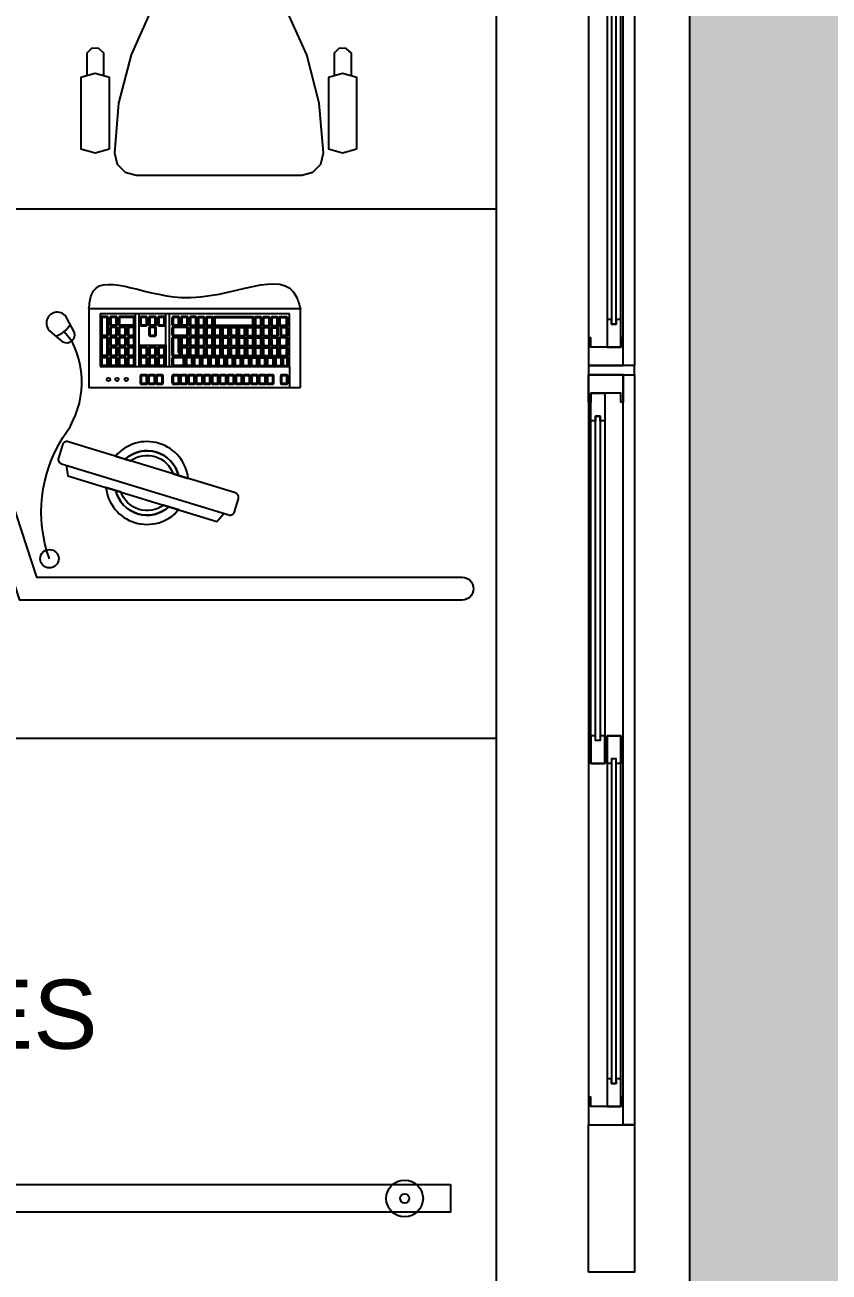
# Model space of a CAD drawing. Header units: metres. Extents: x -8 to 211, y -5 to 120.
# Drawn here: x 173.066 to 174.814, y 103.39 to 106.099 of the extents above; entities that cross this region are included whole.
import ezdxf

# ---------------------------------------------------------------- set-up
doc = ezdxf.new("R2010")
doc.units = ezdxf.units.M
doc.header["$LTSCALE"] = 0.8
doc.header["$MEASUREMENT"] = 0
doc.layers.get('0').update_dxf_attribs({"linetype": 'CONTINUOUS'})
for name, color, linetype in [('A_CHASS', 4, 'CONTINUOUS'), ('A_EQMP', 142, 'CONTINUOUS'), ('A_Etiqu_Local', 7, 'CONTINUOUS'), ('ARchi-Murs porteurs', 7, 'CONTINUOUS'), ('P-FENETRE', 5, 'CONTINUOUS'), ('Terrasse', 7, 'CONTINUOUS')]:
    doc.layers.add(name, color=color, linetype=linetype)
doc.styles.add('Attribut', font='arial.ttf')

# ---------------------------------------------------------------- blocks, each defined once
blk = doc.blocks.new('1310-fencoul')
at = {"color": 0}
for points in [[(0, 0.1), (1.63, 0.1), (1.63, 0.075), (0, 0.075)], [(0, 0), (1.63, 0), (1.63, 0.075), (0, 0.075)], [(1.59, 0.07), (0.785, 0.07), (0.785, 0.04), (1.59, 0.04)], [(0.04, 0.035), (0.845, 0.035), (0.845, 0.005), (0.04, 0.005)]]:
    blk.add_lwpolyline(points, close=True, dxfattribs=at)
for points in [[(0.06, 0.075), (0.06, 0.07), (0.04, 0.07), (0.04, 0.005), (0.06, 0.005), (0.06, 0), (0, 0), (0, 0.075)], [(0.845, 0.04), (0.785, 0.04), (0.785, 0.07), (0.845, 0.07), (0.845, 0.06), (0.835, 0.06), (0.835, 0.05), (0.845, 0.05)], [(1.54, 0.06), (0.835, 0.06), (0.835, 0.05), (1.54, 0.05)], [(1.53, 0.04), (1.59, 0.04), (1.59, 0.07), (1.53, 0.07), (1.53, 0.06), (1.54, 0.06), (1.54, 0.05), (1.53, 0.05)], [(1.57, 0.075), (1.57, 0.07), (1.59, 0.07), (1.59, 0.005), (1.57, 0.005), (1.57, 0), (1.63, 0), (1.63, 0.075)], [(0.1, 0.005), (0.04, 0.005), (0.04, 0.035), (0.1, 0.035), (0.1, 0.025), (0.09, 0.025), (0.09, 0.015), (0.1, 0.015)], [(0.785, 0.005), (0.845, 0.005), (0.845, 0.035), (0.785, 0.035), (0.785, 0.025), (0.795, 0.025), (0.795, 0.015), (0.785, 0.015)], [(0.09, 0.025), (0.795, 0.025), (0.795, 0.015), (0.09, 0.015)]]:
    blk.add_lwpolyline(points, close=True)
blk = doc.blocks.new('A$C35AF5110')
at = {"layer": 'P-FENETRE'}
for points in [[(0, 0.16), (0, -0.16), (-0.1, -0.16), (-0.1, 0.16)], [(0, -1.81), (0, -1.79), (-0.1, -1.79), (-0.1, -1.81)]]:
    blk.add_lwpolyline(points, close=True, dxfattribs=at)
at = {"layer": 'P-FENETRE', "color": 7, "rotation": 90}
for p in [(0, -1.79), (0, -3.44)]:
    blk.add_blockref('1310-fencoul', p, dxfattribs=at)
blk = doc.blocks.new('FAU-60')
for points in [[(-16.53, -6.34), (-5.55, -4.76), (5.55, -4.76), (16.5, -6.34), (17.76, -3.96), (16.5, -1.58), (5.55, 0), (-5.55, 0), (-16.53, -1.58), (-17.79, -3.96)], [(20.34, -42.37), (22.09, -40.59), (22.66, -38.16), (21.74, -27.35), (19.02, -16.83), (14.55, -6.94), (-0.07, -6.34), (-14.72, -6.94), (-19.19, -16.83), (-21.92, -27.35), (-22.8, -38.16), (-22.23, -40.59), (-20.48, -42.37), (-18.07, -43), (17.93, -43)], [(-23.87, -37.24), (-23.87, -21.76), (-26.99, -20.9), (-30.09, -21.76), (-30.09, -37.24), (-26.99, -38.1)], [(29.94, -37.24), (29.94, -21.76), (26.82, -20.9), (23.72, -21.76), (23.72, -37.24), (26.82, -38.1)]]:
    blk.add_lwpolyline(points, close=True)
for points in [[(-25.07, -21.18), (-25.07, -16.51), (-26.19, -15.45), (-27.71, -15.42), (-28.82, -16.48), (-28.82, -21.16)], [(28.74, -21.18), (28.74, -16.51), (27.62, -15.45), (26.1, -15.42), (24.98, -16.48), (24.98, -21.16)], [(29.91, -21.76), (26.82, -20.9)]]:
    blk.add_lwpolyline(points)
blk = doc.blocks.new('Bur-double')
at = {"linetype": 'Continuous'}
for p, q in [((22.77, -45.04), (22.77, -86.21)), ((34.25, -45.04), (22.77, -45.04)), ((34.25, -86.21), (34.25, -45.04)), ((34.25, -45.04), (38.82, -45.04)), ((37.03, -48.38), (37.03, -48.39)), ((34.25, -71.08), (22.77, -71.08)), ((34.25, -71.93), (22.77, -71.93)), ((34.25, -77.68), (22.77, -77.68)), ((34.25, -78.53), (22.77, -78.53)), ((22.77, -86.21), (34.25, -86.21))]:
    blk.add_line(p, q, dxfattribs=at)
for points in [[(115, -192.5), (115, 0), (0, 0), (0, -192.5, 1)], [(30, -212.5), (30, -116.38), (80, -100), (80, -7.5, -1), (85, -7.5), (85, -103.62), (35, -120), (35, -212.5, -1)], [(51.25, -94.36), (54.12, -95.24, 0.414214), (55.37, -94.57), (66.48, -58.23, 0.414214), (65.82, -56.99), (62.95, -56.11, 0.414214), (61.7, -56.77), (50.59, -93.11, 0.414214)], [(57.91, -69.17), (58.57, -67.03, 0.659768), (53.73, -82.85), (54.38, -80.72, -0.572843)], [(57.56, -70.31), (57.91, -69.17, 0.572843), (54.38, -80.72), (54.73, -79.57, -0.507673)], [(61.15, -82.79), (60.5, -84.93, 0.659768), (65.34, -69.1), (64.69, -71.24, -0.572843)], [(61.5, -81.64), (61.15, -82.79, 0.572843), (64.69, -71.24), (64.34, -72.38, -0.507673)]]:
    blk.add_lwpolyline(points, format="xyb", close=True)
for points in [[(38.82, -42.63), (21.72, -42.63), (21.72, -88.63), (38.82, -88.63)], [(34.25, -77.68), (29.62, -77.68), (29.62, -71.93), (34.25, -71.93)]]:
    blk.add_lwpolyline(points, close=True, dxfattribs=at)
for points in [[(25.18, -45.43), (23.72, -45.43, 0.414214), (23.42, -45.73), (23.42, -47.03, 0.414214), (23.72, -47.32), (25.18, -47.32, 0.414214), (25.47, -47.03), (25.47, -45.73, 0.414214)], [(25.18, -45.65), (23.72, -45.65, 0.414214), (23.64, -45.73), (23.64, -47.03, 0.414214), (23.72, -47.11), (25.18, -47.11, 0.414214), (25.26, -47.03), (25.26, -45.73, 0.414214)], [(27.37, -45.43), (25.91, -45.43, 0.414214), (25.61, -45.73), (25.61, -46.75, 0.414214), (25.91, -47.04), (27.37, -47.04, 0.414214), (27.66, -46.75), (27.66, -45.73, 0.414214)], [(27.37, -45.65), (25.91, -45.65, 0.414214), (25.83, -45.73), (25.83, -46.75, 0.414214), (25.91, -46.83), (27.37, -46.83, 0.414214), (27.45, -46.75), (27.45, -45.73, 0.414214)], [(29.56, -45.43), (28.1, -45.43, 0.414214), (27.8, -45.73), (27.8, -47.01, 0.414214), (28.1, -47.3), (29.56, -47.3, 0.414214), (29.85, -47.01), (29.85, -45.73, 0.414214)], [(29.56, -45.65), (28.1, -45.65, 0.414214), (28.02, -45.73), (28.02, -47.01, 0.414214), (28.1, -47.09), (29.56, -47.09, 0.414214), (29.64, -47.01), (29.64, -45.73, 0.414214)], [(31.75, -45.43), (30.29, -45.43, 0.414214), (29.99, -45.73), (29.99, -46.99, 0.414214), (30.29, -47.28), (31.75, -47.28, 0.414214), (32.04, -46.99), (32.04, -45.73, 0.414214)], [(31.75, -45.65), (30.29, -45.65, 0.414214), (30.21, -45.73), (30.21, -46.99, 0.414214), (30.29, -47.07), (31.75, -47.07, 0.414214), (31.83, -46.99), (31.83, -45.73, 0.414214)], [(33.96, -45.35), (32.43, -45.35, 0.414214), (32.2, -45.57), (32.2, -46.34, 0.414214), (32.43, -46.56), (33.96, -46.56, 0.414214), (34.18, -46.34), (34.18, -45.57, 0.414214)], [(33.96, -45.51), (32.43, -45.51, 0.414214), (32.36, -45.57), (32.36, -46.34, 0.414214), (32.43, -46.4), (33.96, -46.4, 0.414214), (34.02, -46.34), (34.02, -45.57, 0.414214)], [(37.77, -45.34), (36.32, -45.34, 0.414214), (36.02, -45.64), (36.02, -46.66, 0.414214), (36.32, -46.95), (37.77, -46.95, 0.414214), (38.07, -46.66), (38.07, -45.64, 0.414214)], [(37.77, -45.56), (36.32, -45.56, 0.414214), (36.23, -45.64), (36.23, -46.66, 0.414214), (36.32, -46.74), (37.77, -46.74, 0.414214), (37.85, -46.66), (37.85, -45.64, 0.414214)], [(25.21, -47.48), (23.75, -47.48, 0.414214), (23.45, -47.78), (23.45, -48.8, 0.414214), (23.75, -49.09), (25.21, -49.09, 0.414214), (25.51, -48.8), (25.51, -47.78, 0.414214)], [(25.21, -47.7), (23.75, -47.7, 0.414214), (23.67, -47.78), (23.67, -48.8, 0.414214), (23.75, -48.88), (25.21, -48.88, 0.414214), (25.29, -48.8), (25.29, -47.78, 0.414214)], [(27.4, -47.48), (25.94, -47.48, 0.414214), (25.64, -47.78), (25.64, -48.8, 0.414214), (25.94, -49.09), (27.4, -49.09, 0.414214), (27.7, -48.8), (27.7, -47.78, 0.414214)], [(27.4, -47.7), (25.94, -47.7, 0.414214), (25.86, -47.78), (25.86, -48.8, 0.414214), (25.94, -48.88), (27.4, -48.88, 0.414214), (27.48, -48.8), (27.48, -47.78, 0.414214)], [(29.59, -47.48), (28.13, -47.48, 0.414214), (27.83, -47.78), (27.83, -48.8, 0.414214), (28.13, -49.09), (29.59, -49.09, 0.414214), (29.89, -48.8), (29.89, -47.78, 0.414214)], [(29.59, -47.7), (28.13, -47.7, 0.414214), (28.05, -47.78), (28.05, -48.8, 0.414214), (28.13, -48.88), (29.59, -48.88, 0.414214), (29.67, -48.8), (29.67, -47.78, 0.414214)], [(31.78, -47.48), (30.32, -47.48, 0.414214), (30.02, -47.78), (30.02, -48.8, 0.414214), (30.32, -49.09), (31.78, -49.09, 0.414214), (32.08, -48.8), (32.08, -47.78, 0.414214)], [(31.78, -47.7), (30.32, -47.7, 0.414214), (30.24, -47.78), (30.24, -48.8, 0.414214), (30.32, -48.88), (31.78, -48.88, 0.414214), (31.86, -48.8), (31.86, -47.78, 0.414214)], [(33.91, -46.6), (32.45, -46.6, 0.414214), (32.16, -46.89), (32.16, -47.91, 0.414214), (32.45, -48.21), (33.91, -48.21, 0.414214), (34.21, -47.91), (34.21, -46.89, 0.414214)], [(33.95, -48.38), (32.49, -48.38, 0.414214), (32.19, -48.68), (32.19, -49.69, 0.414214), (32.49, -49.99), (33.95, -49.99, 0.414214), (34.24, -49.69), (34.24, -48.68, 0.414214)], [(33.91, -46.81), (32.45, -46.81, 0.414214), (32.37, -46.89), (32.37, -47.91, 0.414214), (32.45, -47.99), (33.91, -47.99, 0.414214), (33.99, -47.91), (33.99, -46.89, 0.414214)], [(33.95, -48.6), (32.49, -48.6, 0.414214), (32.41, -48.68), (32.41, -49.69, 0.414214), (32.49, -49.78), (33.95, -49.78, 0.414214), (34.03, -49.69), (34.03, -48.68, 0.414214)], [(37.76, -48.39), (36.3, -48.39, 0.414214), (36.01, -48.69), (36.01, -49.7, 0.414214), (36.3, -50), (37.76, -50, 0.414214), (38.06, -49.7), (38.06, -48.69, 0.414214)], [(37.76, -48.61), (36.3, -48.61, 0.414214), (36.22, -48.69), (36.22, -49.7, 0.414214), (36.3, -49.78), (37.76, -49.78, 0.414214), (37.84, -49.7), (37.84, -48.69, 0.414214)], [(25.2, -49.24), (23.74, -49.24, 0.414214), (23.44, -49.54), (23.44, -50.56, 0.414214), (23.74, -50.85), (25.2, -50.85, 0.414214), (25.5, -50.56), (25.5, -49.54, 0.414214)], [(25.2, -51.02), (23.74, -51.02, 0.414214), (23.44, -51.32), (23.44, -52.33, 0.414214), (23.74, -52.63), (25.2, -52.63, 0.414214), (25.5, -52.33), (25.5, -51.32, 0.414214)], [(25.2, -49.46), (23.74, -49.46, 0.414214), (23.66, -49.54), (23.66, -50.56, 0.414214), (23.74, -50.64), (25.2, -50.64, 0.414214), (25.28, -50.56), (25.28, -49.54, 0.414214)], [(25.2, -51.24), (23.74, -51.24, 0.414214), (23.66, -51.32), (23.66, -52.33, 0.414214), (23.74, -52.41), (25.2, -52.41, 0.414214), (25.28, -52.33), (25.28, -51.32, 0.414214)], [(27.39, -49.24), (25.93, -49.24, 0.414214), (25.63, -49.54), (25.63, -50.56, 0.414214), (25.93, -50.85), (27.39, -50.85, 0.414214), (27.68, -50.56), (27.68, -49.54, 0.414214)], [(27.39, -51.02), (25.93, -51.02, 0.414214), (25.63, -51.32), (25.63, -52.33, 0.414214), (25.93, -52.63), (27.39, -52.63, 0.414214), (27.69, -52.33), (27.69, -51.32, 0.414214)], [(27.39, -49.46), (25.93, -49.46, 0.414214), (25.85, -49.54), (25.85, -50.56, 0.414214), (25.93, -50.64), (27.39, -50.64, 0.414214), (27.47, -50.56), (27.47, -49.54, 0.414214)], [(27.39, -51.24), (25.93, -51.24, 0.414214), (25.85, -51.32), (25.85, -52.33, 0.414214), (25.93, -52.41), (27.39, -52.41, 0.414214), (27.47, -52.33), (27.47, -51.32, 0.414214)], [(29.58, -49.24), (28.12, -49.24, 0.414214), (27.82, -49.54), (27.82, -50.56, 0.414214), (28.12, -50.85), (29.58, -50.85, 0.414214), (29.87, -50.56), (29.87, -49.54, 0.414214)], [(29.58, -51.02), (28.12, -51.02, 0.414214), (27.82, -51.32), (27.82, -52.33, 0.414214), (28.12, -52.63), (29.58, -52.63, 0.414214), (29.88, -52.33), (29.88, -51.32, 0.414214)], [(29.58, -49.46), (28.12, -49.46, 0.414214), (28.04, -49.54), (28.04, -50.56, 0.414214), (28.12, -50.64), (29.58, -50.64, 0.414214), (29.66, -50.56), (29.66, -49.54, 0.414214)], [(29.58, -51.24), (28.12, -51.24, 0.414214), (28.04, -51.32), (28.04, -52.33, 0.414214), (28.12, -52.41), (29.58, -52.41, 0.414214), (29.66, -52.33), (29.66, -51.32, 0.414214)], [(31.77, -49.24), (30.31, -49.24, 0.414214), (30.01, -49.54), (30.01, -50.56, 0.414214), (30.31, -50.85), (31.77, -50.85, 0.414214), (32.06, -50.56), (32.06, -49.54, 0.414214)], [(31.77, -51.02), (30.31, -51.02, 0.414214), (30.01, -51.32), (30.01, -52.33, 0.414214), (30.31, -52.63), (31.77, -52.63, 0.414214), (32.06, -52.33), (32.06, -51.32, 0.414214)], [(31.77, -49.46), (30.31, -49.46, 0.414214), (30.23, -49.54), (30.23, -50.56, 0.414214), (30.31, -50.64), (31.77, -50.64, 0.414214), (31.85, -50.56), (31.85, -49.54, 0.414214)], [(31.77, -51.24), (30.31, -51.24, 0.414214), (30.23, -51.32), (30.23, -52.33, 0.414214), (30.31, -52.41), (31.77, -52.41, 0.414214), (31.85, -52.33), (31.85, -51.32, 0.414214)], [(33.93, -50.13), (32.48, -50.13, 0.414214), (32.18, -50.43), (32.18, -51.45, 0.414214), (32.48, -51.75), (33.93, -51.75, 0.414214), (34.23, -51.45), (34.23, -50.43, 0.414214)], [(33.93, -50.35), (32.48, -50.35, 0.414214), (32.4, -50.43), (32.4, -51.45, 0.414214), (32.48, -51.53), (33.93, -51.53, 0.414214), (34.02, -51.45), (34.02, -50.43, 0.414214)], [(37.76, -50.1), (36.3, -50.1, 0.414214), (36.01, -50.4), (36.01, -51.42, 0.414214), (36.3, -51.71), (37.76, -51.71, 0.414214), (38.06, -51.42), (38.06, -50.4, 0.414214)], [(37.76, -50.32), (36.3, -50.32, 0.414214), (36.22, -50.4), (36.22, -51.42, 0.414214), (36.3, -51.5), (37.76, -51.5, 0.414214), (37.84, -51.42), (37.84, -50.4, 0.414214)], [(25.19, -52.78), (23.73, -52.78, 0.414214), (23.43, -53.08), (23.43, -61.16, 0.414214), (23.73, -61.46), (25.19, -61.46, 0.414214), (25.48, -61.16), (25.48, -53.08, 0.414214)], [(25.19, -53), (23.73, -53, 0.414214), (23.65, -53.08), (23.65, -61.16, 0.414214), (23.73, -61.24), (25.19, -61.24, 0.414214), (25.27, -61.16), (25.27, -53.08, 0.414214)], [(27.38, -52.78), (25.92, -52.78, 0.414214), (25.62, -53.08), (25.62, -54.09, 0.414214), (25.92, -54.39), (27.38, -54.39, 0.414214), (27.67, -54.09), (27.67, -53.08, 0.414214)], [(27.38, -53), (25.92, -53, 0.414214), (25.84, -53.08), (25.84, -54.09, 0.414214), (25.92, -54.18), (27.38, -54.18, 0.414214), (27.46, -54.09), (27.46, -53.08, 0.414214)], [(29.57, -52.78), (28.11, -52.78, 0.414214), (27.81, -53.08), (27.81, -54.09, 0.414214), (28.11, -54.39), (29.57, -54.39, 0.414214), (29.86, -54.09), (29.86, -53.08, 0.414214)], [(29.57, -53), (28.11, -53, 0.414214), (28.03, -53.08), (28.03, -54.09, 0.414214), (28.11, -54.18), (29.57, -54.18, 0.414214), (29.65, -54.09), (29.65, -53.08, 0.414214)], [(31.76, -52.78), (30.3, -52.78, 0.414214), (30, -53.08), (30, -54.09, 0.414214), (30.3, -54.39), (31.76, -54.39, 0.414214), (32.05, -54.09), (32.05, -53.08, 0.414214)], [(31.76, -53), (30.3, -53, 0.414214), (30.22, -53.08), (30.22, -54.09, 0.414214), (30.3, -54.18), (31.76, -54.18, 0.414214), (31.84, -54.09), (31.84, -53.08, 0.414214)], [(33.92, -53.67), (32.47, -53.67, 0.414214), (32.17, -53.97), (32.17, -54.99, 0.414214), (32.47, -55.28), (33.92, -55.28, 0.414214), (34.22, -54.99), (34.22, -53.97, 0.414214)], [(33.93, -51.92), (32.48, -51.92, 0.414214), (32.18, -52.21), (32.18, -53.23, 0.414214), (32.48, -53.53), (33.93, -53.53, 0.414214), (34.23, -53.23), (34.23, -52.21, 0.414214)], [(33.92, -53.89), (32.47, -53.89, 0.414214), (32.38, -53.97), (32.38, -54.99, 0.414214), (32.47, -55.07), (33.92, -55.07, 0.414214), (34, -54.99), (34, -53.97, 0.414214)], [(33.93, -52.13), (32.48, -52.13, 0.414214), (32.4, -52.21), (32.4, -53.23, 0.414214), (32.48, -53.31), (33.93, -53.31, 0.414214), (34.02, -53.23), (34.02, -52.21, 0.414214)], [(37.76, -51.82), (36.3, -51.82, 0.414214), (36.01, -52.11), (36.01, -53.13, 0.414214), (36.3, -53.43), (37.76, -53.43, 0.414214), (38.06, -53.13), (38.06, -52.11, 0.414214)], [(37.76, -53.53), (36.3, -53.53, 0.414214), (36.01, -53.83), (36.01, -54.84, 0.414214), (36.3, -55.14), (37.76, -55.14, 0.414214), (38.06, -54.84), (38.06, -53.83, 0.414214)], [(37.76, -52.03), (36.3, -52.03, 0.414214), (36.22, -52.11), (36.22, -53.13, 0.414214), (36.3, -53.21), (37.76, -53.21, 0.414214), (37.84, -53.13), (37.84, -52.11, 0.414214)], [(37.76, -53.74), (36.3, -53.74, 0.414214), (36.22, -53.83), (36.22, -54.84, 0.414214), (36.3, -54.92), (37.76, -54.92, 0.414214), (37.84, -54.84), (37.84, -53.83, 0.414214)], [(27.37, -56.32), (25.91, -56.32, 0.414214), (25.61, -56.61), (25.61, -57.63, 0.414214), (25.91, -57.93), (27.37, -57.93, 0.414214), (27.66, -57.63), (27.66, -56.61, 0.414214)], [(27.38, -54.56), (25.92, -54.56, 0.414214), (25.62, -54.85), (25.62, -55.87, 0.414214), (25.92, -56.17), (27.38, -56.17, 0.414214), (27.67, -55.87), (27.67, -54.85, 0.414214)], [(27.37, -56.53), (25.91, -56.53, 0.414214), (25.83, -56.61), (25.83, -57.63, 0.414214), (25.91, -57.71), (27.37, -57.71, 0.414214), (27.45, -57.63), (27.45, -56.61, 0.414214)], [(27.38, -54.77), (25.92, -54.77, 0.414214), (25.84, -54.85), (25.84, -55.87, 0.414214), (25.92, -55.95), (27.38, -55.95, 0.414214), (27.46, -55.87), (27.46, -54.85, 0.414214)], [(29.56, -56.32), (28.1, -56.32, 0.414214), (27.8, -56.61), (27.8, -57.63, 0.414214), (28.1, -57.93), (29.56, -57.93, 0.414214), (29.85, -57.63), (29.85, -56.61, 0.414214)], [(29.57, -54.56), (28.11, -54.56, 0.414214), (27.81, -54.85), (27.81, -55.87, 0.414214), (28.11, -56.17), (29.57, -56.17, 0.414214), (29.86, -55.87), (29.86, -54.85, 0.414214)], [(29.56, -56.53), (28.1, -56.53, 0.414214), (28.02, -56.61), (28.02, -57.63, 0.414214), (28.1, -57.71), (29.56, -57.71, 0.414214), (29.64, -57.63), (29.64, -56.61, 0.414214)], [(29.57, -54.77), (28.11, -54.77, 0.414214), (28.03, -54.85), (28.03, -55.87, 0.414214), (28.11, -55.95), (29.57, -55.95, 0.414214), (29.65, -55.87), (29.65, -54.85, 0.414214)], [(31.75, -56.32), (30.29, -56.32, 0.414214), (29.99, -56.61), (29.99, -57.63, 0.414214), (30.29, -57.93), (31.75, -57.93, 0.414214), (32.04, -57.63), (32.04, -56.61, 0.414214)], [(31.76, -54.56), (30.3, -54.56, 0.414214), (30, -54.85), (30, -55.87, 0.414214), (30.3, -56.17), (31.76, -56.17, 0.414214), (32.05, -55.87), (32.05, -54.85, 0.414214)], [(31.75, -56.53), (30.29, -56.53, 0.414214), (30.21, -56.61), (30.21, -57.63, 0.414214), (30.29, -57.71), (31.75, -57.71, 0.414214), (31.83, -57.63), (31.83, -56.61, 0.414214)], [(31.76, -54.77), (30.3, -54.77, 0.414214), (30.22, -54.85), (30.22, -55.87, 0.414214), (30.3, -55.95), (31.76, -55.95, 0.414214), (31.84, -55.87), (31.84, -54.85, 0.414214)], [(33.92, -55.45), (32.47, -55.45, 0.414214), (32.17, -55.75), (32.17, -56.77, 0.414214), (32.47, -57.07), (33.92, -57.07, 0.414214), (34.22, -56.77), (34.22, -55.75, 0.414214)], [(33.92, -55.67), (32.47, -55.67, 0.414214), (32.38, -55.75), (32.38, -56.77, 0.414214), (32.47, -56.85), (33.92, -56.85, 0.414214), (34, -56.77), (34, -55.75, 0.414214)], [(37.76, -55.24), (36.3, -55.24, 0.414214), (36.01, -55.54), (36.01, -56.56, 0.414214), (36.3, -56.85), (37.76, -56.85, 0.414214), (38.06, -56.56), (38.06, -55.54, 0.414214)], [(37.76, -55.46), (36.3, -55.46, 0.414214), (36.22, -55.54), (36.22, -56.56, 0.414214), (36.3, -56.64), (37.76, -56.64, 0.414214), (37.84, -56.56), (37.84, -55.54, 0.414214)], [(27.38, -58.11), (25.92, -58.11, 0.414214), (25.62, -58.41), (25.62, -59.43, 0.414214), (25.92, -59.73), (27.38, -59.73, 0.414214), (27.67, -59.43), (27.67, -58.41, 0.414214)], [(27.38, -58.33), (25.92, -58.33, 0.414214), (25.84, -58.41), (25.84, -59.43, 0.414214), (25.92, -59.51), (27.38, -59.51, 0.414214), (27.46, -59.43), (27.46, -58.41, 0.414214)], [(29.57, -58.11), (28.11, -58.11, 0.414214), (27.81, -58.41), (27.81, -59.43, 0.414214), (28.11, -59.73), (29.57, -59.73, 0.414214), (29.86, -59.43), (29.86, -58.41, 0.414214)], [(29.57, -58.33), (28.11, -58.33, 0.414214), (28.03, -58.41), (28.03, -59.43, 0.414214), (28.11, -59.51), (29.57, -59.51, 0.414214), (29.65, -59.43), (29.65, -58.41, 0.414214)], [(31.76, -58.11), (30.3, -58.11, 0.414214), (30, -58.41), (30, -59.43, 0.414214), (30.3, -59.73), (31.76, -59.73, 0.414214), (32.05, -59.43), (32.05, -58.41, 0.414214)], [(31.76, -58.33), (30.3, -58.33, 0.414214), (30.22, -58.41), (30.22, -59.43, 0.414214), (30.3, -59.51), (31.76, -59.51, 0.414214), (31.84, -59.43), (31.84, -58.41, 0.414214)], [(33.91, -57.21), (32.45, -57.21, 0.414214), (32.16, -57.51), (32.16, -58.52, 0.414214), (32.45, -58.82), (33.91, -58.82, 0.414214), (34.21, -58.52), (34.21, -57.51, 0.414214)], [(33.91, -58.99), (32.45, -58.99, 0.414214), (32.16, -59.29), (32.16, -60.31, 0.414214), (32.45, -60.6), (33.91, -60.6, 0.414214), (34.21, -60.31), (34.21, -59.29, 0.414214)], [(33.91, -57.42), (32.45, -57.42, 0.414214), (32.37, -57.51), (32.37, -58.52, 0.414214), (32.45, -58.6), (33.91, -58.6, 0.414214), (33.99, -58.52), (33.99, -57.51, 0.414214)], [(33.91, -59.21), (32.45, -59.21, 0.414214), (32.37, -59.29), (32.37, -60.31, 0.414214), (32.45, -60.39), (33.91, -60.39, 0.414214), (33.99, -60.31), (33.99, -59.29, 0.414214)], [(37.76, -56.96), (36.3, -56.96, 0.414214), (36.01, -57.25), (36.01, -58.27, 0.414214), (36.3, -58.57), (37.76, -58.57, 0.414214), (38.06, -58.27), (38.06, -57.25, 0.414214)], [(37.76, -58.67), (36.3, -58.67, 0.414214), (36.01, -58.97), (36.01, -59.98, 0.414214), (36.3, -60.28), (37.76, -60.28, 0.414214), (38.06, -59.98), (38.06, -58.97, 0.414214)], [(37.76, -57.17), (36.3, -57.17, 0.414214), (36.22, -57.25), (36.22, -58.27, 0.414214), (36.3, -58.35), (37.76, -58.35, 0.414214), (37.84, -58.27), (37.84, -57.25, 0.414214)], [(37.76, -58.88), (36.3, -58.88, 0.414214), (36.22, -58.97), (36.22, -59.98, 0.414214), (36.3, -60.06), (37.76, -60.06, 0.414214), (37.84, -59.98), (37.84, -58.97, 0.414214)], [(25.15, -61.61), (23.7, -61.61, 0.414214), (23.4, -61.91), (23.4, -62.92, 0.414214), (23.7, -63.22), (25.15, -63.22, 0.414214), (25.45, -62.92), (25.45, -61.91, 0.414214)], [(25.15, -61.82), (23.7, -61.82, 0.414214), (23.62, -61.91), (23.62, -62.92, 0.414214), (23.7, -63), (25.15, -63, 0.414214), (25.23, -62.92), (25.23, -61.91, 0.414214)], [(27.34, -61.61), (25.89, -61.61, 0.414214), (25.59, -61.91), (25.59, -62.92, 0.414214), (25.89, -63.22), (27.34, -63.22, 0.414214), (27.64, -62.92), (27.64, -61.91, 0.414214)], [(27.36, -59.85), (25.9, -59.85, 0.414214), (25.6, -60.15), (25.6, -61.16, 0.414214), (25.9, -61.46), (27.36, -61.46, 0.414214), (27.65, -61.16), (27.65, -60.15, 0.414214)], [(27.34, -61.82), (25.89, -61.82, 0.414214), (25.8, -61.91), (25.8, -62.92, 0.414214), (25.89, -63), (27.34, -63, 0.414214), (27.42, -62.92), (27.42, -61.91, 0.414214)], [(27.36, -60.06), (25.9, -60.06, 0.414214), (25.82, -60.15), (25.82, -61.16, 0.414214), (25.9, -61.24), (27.36, -61.24, 0.414214), (27.44, -61.16), (27.44, -60.15, 0.414214)], [(29.53, -61.61), (28.08, -61.61, 0.414214), (27.78, -61.91), (27.78, -62.92, 0.414214), (28.08, -63.22), (29.53, -63.22, 0.414214), (29.83, -62.92), (29.83, -61.91, 0.414214)], [(29.54, -59.85), (28.09, -59.85, 0.414214), (27.79, -60.15), (27.79, -61.16, 0.414214), (28.09, -61.46), (29.54, -61.46, 0.414214), (29.84, -61.16), (29.84, -60.15, 0.414214)], [(29.53, -61.82), (28.08, -61.82, 0.414214), (27.99, -61.91), (27.99, -62.92, 0.414214), (28.08, -63), (29.53, -63, 0.414214), (29.61, -62.92), (29.61, -61.91, 0.414214)], [(29.54, -60.06), (28.09, -60.06, 0.414214), (28.01, -60.15), (28.01, -61.16, 0.414214), (28.09, -61.24), (29.54, -61.24, 0.414214), (29.63, -61.16), (29.63, -60.15, 0.414214)], [(31.72, -61.61), (30.27, -61.61, 0.414214), (29.97, -61.91), (29.97, -62.92, 0.414214), (30.27, -63.22), (31.72, -63.22, 0.414214), (32.02, -62.92), (32.02, -61.91, 0.414214)], [(31.73, -59.85), (30.28, -59.85, 0.414214), (29.98, -60.15), (29.98, -61.16, 0.414214), (30.28, -61.46), (31.73, -61.46, 0.414214), (32.03, -61.16), (32.03, -60.15, 0.414214)], [(31.72, -61.82), (30.27, -61.82, 0.414214), (30.18, -61.91), (30.18, -62.92, 0.414214), (30.27, -63), (31.72, -63, 0.414214), (31.8, -62.92), (31.8, -61.91, 0.414214)], [(31.73, -60.06), (30.28, -60.06, 0.414214), (30.2, -60.15), (30.2, -61.16, 0.414214), (30.28, -61.24), (31.73, -61.24, 0.414214), (31.82, -61.16), (31.82, -60.15, 0.414214)], [(33.9, -60.75), (32.44, -60.75, 0.414214), (32.15, -61.04), (32.15, -62.06, 0.414214), (32.44, -62.36), (33.9, -62.36, 0.414214), (34.2, -62.06), (34.2, -61.04, 0.414214)], [(33.9, -60.96), (32.44, -60.96, 0.414214), (32.36, -61.04), (32.36, -62.06, 0.414214), (32.44, -62.14), (33.9, -62.14, 0.414214), (33.98, -62.06), (33.98, -61.04, 0.414214)], [(37.76, -60.38), (36.3, -60.38, 0.414214), (36.01, -60.68), (36.01, -61.7, 0.414214), (36.3, -61.99), (37.76, -61.99, 0.414214), (38.06, -61.7), (38.06, -60.68, 0.414214)], [(37.76, -62.09), (36.3, -62.09, 0.414214), (36.01, -62.39), (36.01, -63.41, 0.414214), (36.3, -63.71), (37.76, -63.71, 0.414214), (38.06, -63.41), (38.06, -62.39, 0.414214)], [(37.76, -60.6), (36.3, -60.6, 0.414214), (36.22, -60.68), (36.22, -61.7, 0.414214), (36.3, -61.78), (37.76, -61.78, 0.414214), (37.84, -61.7), (37.84, -60.68, 0.414214)], [(37.76, -62.31), (36.3, -62.31, 0.414214), (36.22, -62.39), (36.22, -63.41, 0.414214), (36.3, -63.49), (37.76, -63.49, 0.414214), (37.84, -63.41), (37.84, -62.39, 0.414214)], [(25.17, -63.41), (23.71, -63.41, 0.414214), (23.41, -63.7), (23.41, -64.72, 0.414214), (23.71, -65.02), (25.17, -65.02, 0.414214), (25.46, -64.72), (25.46, -63.7, 0.414214)], [(25.17, -63.62), (23.71, -63.62, 0.414214), (23.63, -63.7), (23.63, -64.72, 0.414214), (23.71, -64.8), (25.17, -64.8, 0.414214), (25.25, -64.72), (25.25, -63.7, 0.414214)], [(27.36, -63.41), (25.9, -63.41, 0.414214), (25.6, -63.7), (25.6, -64.72, 0.414214), (25.9, -65.02), (27.36, -65.02, 0.414214), (27.65, -64.72), (27.65, -63.7, 0.414214)], [(27.36, -63.62), (25.9, -63.62, 0.414214), (25.82, -63.7), (25.82, -64.72, 0.414214), (25.9, -64.8), (27.36, -64.8, 0.414214), (27.44, -64.72), (27.44, -63.7, 0.414214)], [(29.54, -63.41), (28.09, -63.41, 0.414214), (27.79, -63.7), (27.79, -64.72, 0.414214), (28.09, -65.02), (29.54, -65.02, 0.414214), (29.84, -64.72), (29.84, -63.7, 0.414214)], [(29.54, -63.62), (28.09, -63.62, 0.414214), (28.01, -63.7), (28.01, -64.72, 0.414214), (28.09, -64.8), (29.54, -64.8, 0.414214), (29.63, -64.72), (29.63, -63.7, 0.414214)], [(31.73, -63.41), (30.28, -63.41, 0.414214), (29.98, -63.7), (29.98, -64.72, 0.414214), (30.28, -65.02), (31.73, -65.02, 0.414214), (32.03, -64.72), (32.03, -63.7, 0.414214)], [(31.73, -63.62), (30.28, -63.62, 0.414214), (30.2, -63.7), (30.2, -64.72, 0.414214), (30.28, -64.8), (31.73, -64.8, 0.414214), (31.82, -64.72), (31.82, -63.7, 0.414214)], [(33.89, -62.5), (32.43, -62.5, 0.414214), (32.14, -62.8), (32.14, -63.81, 0.414214), (32.43, -64.11), (33.89, -64.11, 0.414214), (34.19, -63.81), (34.19, -62.8, 0.414214)], [(33.89, -64.28), (32.43, -64.28, 0.414214), (32.14, -64.58), (32.14, -65.6, 0.414214), (32.43, -65.89), (33.89, -65.89, 0.414214), (34.19, -65.6), (34.19, -64.58, 0.414214)], [(33.89, -62.72), (32.43, -62.72, 0.414214), (32.35, -62.8), (32.35, -63.81, 0.414214), (32.43, -63.9), (33.89, -63.9, 0.414214), (33.97, -63.81), (33.97, -62.8, 0.414214)], [(33.89, -64.5), (32.43, -64.5, 0.414214), (32.35, -64.58), (32.35, -65.6, 0.414214), (32.43, -65.68), (33.89, -65.68, 0.414214), (33.97, -65.6), (33.97, -64.58, 0.414214)], [(37.76, -63.81), (36.3, -63.81, 0.414214), (36.01, -64.1), (36.01, -65.12, 0.414214), (36.3, -65.42), (37.76, -65.42, 0.414214), (38.06, -65.12), (38.06, -64.1, 0.414214)], [(37.76, -64.02), (36.3, -64.02, 0.414214), (36.22, -64.1), (36.22, -65.12, 0.414214), (36.3, -65.2), (37.76, -65.2, 0.414214), (37.84, -65.12), (37.84, -64.1, 0.414214)], [(25.12, -67.01), (23.66, -67.01, 0.414214), (23.37, -67.31), (23.37, -68.33, 0.414214), (23.66, -68.62), (25.12, -68.62, 0.414214), (25.42, -68.33), (25.42, -67.31, 0.414214)], [(25.14, -65.15), (23.68, -65.15, 0.414214), (23.39, -65.44), (23.39, -66.46, 0.414214), (23.68, -66.76), (25.14, -66.76, 0.414214), (25.44, -66.46), (25.44, -65.44, 0.414214)], [(25.12, -67.23), (23.66, -67.23, 0.414214), (23.58, -67.31), (23.58, -68.33, 0.414214), (23.66, -68.41), (25.12, -68.41, 0.414214), (25.2, -68.33), (25.2, -67.31, 0.414214)], [(25.14, -65.36), (23.68, -65.36, 0.414214), (23.6, -65.44), (23.6, -66.46, 0.414214), (23.68, -66.54), (25.14, -66.54, 0.414214), (25.22, -66.46), (25.22, -65.44, 0.414214)], [(27.31, -67.01), (25.85, -67.01, 0.414214), (25.56, -67.31), (25.56, -70.26, 0.414214), (25.85, -70.56), (27.31, -70.56, 0.414214), (27.61, -70.26), (27.61, -67.31, 0.414214)], [(27.33, -65.15), (25.87, -65.15, 0.414214), (25.58, -65.44), (25.58, -66.46, 0.414214), (25.87, -66.76), (27.33, -66.76, 0.414214), (27.63, -66.46), (27.63, -65.44, 0.414214)], [(27.31, -67.23), (25.85, -67.23, 0.414214), (25.77, -67.31), (25.77, -70.26, 0.414214), (25.85, -70.34), (27.31, -70.34, 0.414214), (27.39, -70.26), (27.39, -67.31, 0.414214)], [(27.33, -65.36), (25.87, -65.36, 0.414214), (25.79, -65.44), (25.79, -66.46, 0.414214), (25.87, -66.54), (27.33, -66.54, 0.414214), (27.41, -66.46), (27.41, -65.44, 0.414214)], [(29.5, -67.01), (28.04, -67.01, 0.414214), (27.75, -67.31), (27.75, -68.33, 0.414214), (28.04, -68.62), (29.5, -68.62, 0.414214), (29.8, -68.33), (29.8, -67.31, 0.414214)], [(29.52, -65.15), (28.06, -65.15, 0.414214), (27.77, -65.44), (27.77, -66.46, 0.414214), (28.06, -66.76), (29.52, -66.76, 0.414214), (29.82, -66.46), (29.82, -65.44, 0.414214)], [(29.5, -67.23), (28.04, -67.23, 0.414214), (27.96, -67.31), (27.96, -68.33, 0.414214), (28.04, -68.41), (29.5, -68.41, 0.414214), (29.58, -68.33), (29.58, -67.31, 0.414214)], [(29.52, -65.36), (28.06, -65.36, 0.414214), (27.98, -65.44), (27.98, -66.46, 0.414214), (28.06, -66.54), (29.52, -66.54, 0.414214), (29.6, -66.46), (29.6, -65.44, 0.414214)], [(31.69, -67.01), (30.23, -67.01, 0.414214), (29.93, -67.31), (29.93, -68.33, 0.414214), (30.23, -68.62), (31.69, -68.62, 0.414214), (31.99, -68.33), (31.99, -67.31, 0.414214)], [(31.71, -65.15), (30.25, -65.15, 0.414214), (29.96, -65.44), (29.96, -66.46, 0.414214), (30.25, -66.76), (31.71, -66.76, 0.414214), (32.01, -66.46), (32.01, -65.44, 0.414214)], [(31.69, -67.23), (30.23, -67.23, 0.414214), (30.15, -67.31), (30.15, -68.33, 0.414214), (30.23, -68.41), (31.69, -68.41, 0.414214), (31.77, -68.33), (31.77, -67.31, 0.414214)], [(31.71, -65.36), (30.25, -65.36, 0.414214), (30.17, -65.44), (30.17, -66.46, 0.414214), (30.25, -66.54), (31.71, -66.54, 0.414214), (31.79, -66.46), (31.79, -65.44, 0.414214)], [(33.88, -66.04), (32.42, -66.04, 0.414214), (32.12, -66.33), (32.12, -67.35, 0.414214), (32.42, -67.65), (33.88, -67.65, 0.414214), (34.18, -67.35), (34.18, -66.33, 0.414214)], [(33.88, -66.25), (32.42, -66.25, 0.414214), (32.34, -66.33), (32.34, -67.35, 0.414214), (32.42, -67.43), (33.88, -67.43, 0.414214), (33.96, -67.35), (33.96, -66.33, 0.414214)], [(37.76, -65.52), (36.3, -65.52, 0.414214), (36.01, -65.82), (36.01, -66.84, 0.414214), (36.3, -67.13), (37.76, -67.13, 0.414214), (38.06, -66.84), (38.06, -65.82, 0.414214)], [(37.76, -65.52), (36.3, -65.52, 0.414214), (36.01, -65.82), (36.01, -66.84, 0.414214), (36.3, -67.13), (37.76, -67.13, 0.414214), (38.06, -66.84), (38.06, -65.82, 0.414214)], [(37.76, -65.52), (36.3, -65.52, 0.414214), (36.01, -65.82), (36.01, -66.84, 0.414214), (36.3, -67.13), (37.76, -67.13, 0.414214), (38.06, -66.84), (38.06, -65.82, 0.414214)], [(37.76, -65.52), (36.3, -65.52, 0.414214), (36.01, -65.82), (36.01, -66.84, 0.414214), (36.3, -67.13), (37.76, -67.13, 0.414214), (38.06, -66.84), (38.06, -65.82, 0.414214)], [(37.76, -67.23), (36.3, -67.23, 0.414214), (36.01, -67.53), (36.01, -68.55, 0.414214), (36.3, -68.85), (37.76, -68.85, 0.414214), (38.06, -68.55), (38.06, -67.53, 0.414214)], [(37.76, -65.74), (36.3, -65.74, 0.414214), (36.22, -65.82), (36.22, -66.84, 0.414214), (36.3, -66.92), (37.76, -66.92, 0.414214), (37.84, -66.84), (37.84, -65.82, 0.414214)], [(37.76, -65.74), (36.3, -65.74, 0.414214), (36.22, -65.82), (36.22, -66.84, 0.414214), (36.3, -66.92), (37.76, -66.92, 0.414214), (37.84, -66.84), (37.84, -65.82, 0.414214)], [(37.76, -65.74), (36.3, -65.74, 0.414214), (36.22, -65.82), (36.22, -66.84, 0.414214), (36.3, -66.92), (37.76, -66.92, 0.414214), (37.84, -66.84), (37.84, -65.82, 0.414214)], [(37.76, -65.74), (36.3, -65.74, 0.414214), (36.22, -65.82), (36.22, -66.84, 0.414214), (36.3, -66.92), (37.76, -66.92, 0.414214), (37.84, -66.84), (37.84, -65.82, 0.414214)], [(37.76, -67.45), (36.3, -67.45, 0.414214), (36.22, -67.53), (36.22, -68.55, 0.414214), (36.3, -68.63), (37.76, -68.63, 0.414214), (37.84, -68.55), (37.84, -67.53, 0.414214)], [(25.12, -68.95), (23.66, -68.95, 0.414214), (23.37, -69.24), (23.37, -70.26, 0.414214), (23.66, -70.56), (25.12, -70.56, 0.414214), (25.42, -70.26), (25.42, -69.24, 0.414214)], [(25.12, -69.16), (23.66, -69.16, 0.414214), (23.58, -69.24), (23.58, -70.26, 0.414214), (23.66, -70.34), (25.12, -70.34, 0.414214), (25.2, -70.26), (25.2, -69.24, 0.414214)], [(31.69, -68.73), (30.99, -68.73), (30.99, -68.95), (28.04, -68.95, 0.414214), (27.75, -69.24), (27.75, -70.26, 0.414214), (28.04, -70.56), (31.69, -70.56, 0.414214), (31.99, -70.26), (31.99, -69.03, 0.414214)], [(31.69, -68.95), (31.21, -68.95), (31.21, -69.16), (28.04, -69.16, 0.414214), (27.96, -69.24), (27.96, -70.26, 0.414214), (28.04, -70.34), (31.69, -70.34, 0.414214), (31.77, -70.26), (31.77, -69.03, 0.414214)], [(33.88, -67.82), (32.42, -67.82, 0.414214), (32.12, -68.12), (32.12, -70.26, 0.414214), (32.42, -70.56), (33.88, -70.56, 0.414214), (34.18, -70.26), (34.18, -68.12, 0.414214)], [(33.88, -68.04), (32.42, -68.04, 0.414214), (32.34, -68.12), (32.34, -70.26, 0.414214), (32.42, -70.34), (33.88, -70.34, 0.414214), (33.96, -70.26), (33.96, -68.12, 0.414214)], [(37.76, -68.95), (36.3, -68.95, 0.414214), (36.01, -69.24), (36.01, -70.26, 0.414214), (36.3, -70.56), (37.76, -70.56, 0.414214), (38.06, -70.26), (38.06, -69.24, 0.414214)], [(37.76, -69.16), (36.3, -69.16, 0.414214), (36.22, -69.24), (36.22, -70.26, 0.414214), (36.3, -70.34), (37.76, -70.34, 0.414214), (37.84, -70.26), (37.84, -69.24, 0.414214)], [(25.12, -72.04), (23.66, -72.04, 0.414214), (23.37, -72.34), (23.37, -73.36, 0.414214), (23.66, -73.66), (25.12, -73.66, 0.414214), (25.42, -73.36), (25.42, -72.34, 0.414214)], [(25.12, -72.26), (23.66, -72.26, 0.414214), (23.58, -72.34), (23.58, -73.36, 0.414214), (23.66, -73.44), (25.12, -73.44, 0.414214), (25.2, -73.36), (25.2, -72.34, 0.414214)], [(31.69, -72.04), (30.23, -72.04, 0.414214), (29.93, -72.34), (29.93, -73.36, 0.414214), (30.23, -73.66), (31.69, -73.66, 0.414214), (31.99, -73.36), (31.99, -72.34, 0.414214)], [(31.69, -72.26), (30.23, -72.26, 0.414214), (30.15, -72.34), (30.15, -73.36, 0.414214), (30.23, -73.44), (31.69, -73.44, 0.414214), (31.77, -73.36), (31.77, -72.34, 0.414214)], [(33.88, -72.04), (32.42, -72.04, 0.414214), (32.12, -72.34), (32.12, -73.36, 0.414214), (32.42, -73.66), (33.88, -73.66, 0.414214), (34.18, -73.36), (34.18, -72.34, 0.414214)], [(33.88, -72.26), (32.42, -72.26, 0.414214), (32.34, -72.34), (32.34, -73.36, 0.414214), (32.42, -73.44), (33.88, -73.44, 0.414214), (33.96, -73.36), (33.96, -72.34, 0.414214)], [(37.76, -72.46), (36.3, -72.46, 0.414214), (36.01, -72.76), (36.01, -73.77, 0.414214), (36.3, -74.07), (37.76, -74.07, 0.414214), (38.06, -73.77), (38.06, -72.76, 0.414214)], [(37.76, -72.46), (36.3, -72.46, 0.414214), (36.01, -72.76), (36.01, -73.77, 0.414214), (36.3, -74.07), (37.76, -74.07, 0.414214), (38.06, -73.77), (38.06, -72.76, 0.414214)], [(37.76, -72.46), (36.3, -72.46, 0.414214), (36.01, -72.76), (36.01, -73.77, 0.414214), (36.3, -74.07), (37.76, -74.07, 0.414214), (38.06, -73.77), (38.06, -72.76, 0.414214)], [(37.76, -72.46), (36.3, -72.46, 0.414214), (36.01, -72.76), (36.01, -73.77, 0.414214), (36.3, -74.07), (37.76, -74.07, 0.414214), (38.06, -73.77), (38.06, -72.76, 0.414214)], [(37.76, -72.68), (36.3, -72.68, 0.414214), (36.22, -72.76), (36.22, -73.77, 0.414214), (36.3, -73.86), (37.76, -73.86, 0.414214), (37.84, -73.77), (37.84, -72.76, 0.414214)], [(37.76, -72.68), (36.3, -72.68, 0.414214), (36.22, -72.76), (36.22, -73.77, 0.414214), (36.3, -73.86), (37.76, -73.86, 0.414214), (37.84, -73.77), (37.84, -72.76, 0.414214)], [(37.76, -72.68), (36.3, -72.68, 0.414214), (36.22, -72.76), (36.22, -73.77, 0.414214), (36.3, -73.86), (37.76, -73.86, 0.414214), (37.84, -73.77), (37.84, -72.76, 0.414214)], [(37.76, -72.68), (36.3, -72.68, 0.414214), (36.22, -72.76), (36.22, -73.77, 0.414214), (36.3, -73.86), (37.76, -73.86, 0.414214), (37.84, -73.77), (37.84, -72.76, 0.414214)], [(25.12, -73.98), (23.66, -73.98, 0.414214), (23.37, -74.28), (23.37, -75.29, 0.414214), (23.66, -75.59), (25.12, -75.59, 0.414214), (25.42, -75.29), (25.42, -74.28, 0.414214)], [(25.12, -74.19), (23.66, -74.19, 0.414214), (23.58, -74.28), (23.58, -75.29, 0.414214), (23.66, -75.37), (25.12, -75.37, 0.414214), (25.2, -75.29), (25.2, -74.28, 0.414214)], [(27.31, -73.98), (25.85, -73.98, 0.414214), (25.56, -74.28), (25.56, -75.29, 0.414214), (25.85, -75.59), (27.31, -75.59, 0.414214), (27.61, -75.29), (27.61, -74.28, 0.414214)], [(27.31, -74.19), (25.85, -74.19, 0.414214), (25.77, -74.28), (25.77, -75.29, 0.414214), (25.85, -75.37), (27.31, -75.37, 0.414214), (27.39, -75.29), (27.39, -74.28, 0.414214)], [(31.69, -73.98), (30.23, -73.98, 0.414214), (29.93, -74.28), (29.93, -75.29, 0.414214), (30.23, -75.59), (31.69, -75.59, 0.414214), (31.99, -75.29), (31.99, -74.28, 0.414214)], [(31.69, -74.19), (30.23, -74.19, 0.414214), (30.15, -74.28), (30.15, -75.29, 0.414214), (30.23, -75.37), (31.69, -75.37, 0.414214), (31.77, -75.29), (31.77, -74.28, 0.414214)], [(33.88, -73.98), (32.42, -73.98, 0.414214), (32.12, -74.28), (32.12, -75.29, 0.414214), (32.42, -75.59), (33.88, -75.59, 0.414214), (34.18, -75.29), (34.18, -74.28, 0.414214)], [(33.88, -74.19), (32.42, -74.19, 0.414214), (32.34, -74.28), (32.34, -75.29, 0.414214), (32.42, -75.37), (33.88, -75.37, 0.414214), (33.96, -75.29), (33.96, -74.28, 0.414214)], [(37.76, -74.17), (36.3, -74.17, 0.414214), (36.01, -74.47), (36.01, -75.49, 0.414214), (36.3, -75.78), (37.76, -75.78, 0.414214), (38.06, -75.49), (38.06, -74.47, 0.414214)], [(37.76, -74.39), (36.3, -74.39, 0.414214), (36.22, -74.47), (36.22, -75.49, 0.414214), (36.3, -75.57), (37.76, -75.57, 0.414214), (37.84, -75.49), (37.84, -74.47, 0.414214)], [(25.12, -75.91), (23.66, -75.91, 0.414214), (23.37, -76.21), (23.37, -77.23, 0.414214), (23.66, -77.52), (25.12, -77.52, 0.414214), (25.42, -77.23), (25.42, -76.21, 0.414214)], [(25.12, -76.13), (23.66, -76.13, 0.414214), (23.58, -76.21), (23.58, -77.23, 0.414214), (23.66, -77.31), (25.12, -77.31, 0.414214), (25.2, -77.23), (25.2, -76.21, 0.414214)], [(31.69, -75.91), (30.23, -75.91, 0.414214), (29.93, -76.21), (29.93, -77.23, 0.414214), (30.23, -77.52), (31.69, -77.52, 0.414214), (31.99, -77.23), (31.99, -76.21, 0.414214)], [(31.69, -76.13), (30.23, -76.13, 0.414214), (30.15, -76.21), (30.15, -77.23, 0.414214), (30.23, -77.31), (31.69, -77.31, 0.414214), (31.77, -77.23), (31.77, -76.21, 0.414214)], [(33.88, -75.91), (32.42, -75.91, 0.414214), (32.12, -76.21), (32.12, -77.23, 0.414214), (32.42, -77.52), (33.88, -77.52, 0.414214), (34.18, -77.23), (34.18, -76.21, 0.414214)], [(33.88, -76.13), (32.42, -76.13, 0.414214), (32.34, -76.21), (32.34, -77.23, 0.414214), (32.42, -77.31), (33.88, -77.31, 0.414214), (33.96, -77.23), (33.96, -76.21, 0.414214)], [(37.76, -75.89), (36.3, -75.89, 0.414214), (36.01, -76.18), (36.01, -77.2, 0.414214), (36.3, -77.5), (37.76, -77.5, 0.414214), (38.06, -77.2), (38.06, -76.18, 0.414214)], [(37.76, -76.1), (36.3, -76.1, 0.414214), (36.22, -76.18), (36.22, -77.2, 0.414214), (36.3, -77.28), (37.76, -77.28, 0.414214), (37.84, -77.2), (37.84, -76.18, 0.414214)], [(25.12, -78.62), (23.66, -78.62, 0.414214), (23.37, -78.92), (23.37, -81.87, 0.414214), (23.66, -82.16), (25.12, -82.16, 0.414214), (25.42, -81.87), (25.42, -78.92, 0.414214)], [(25.12, -78.83), (23.66, -78.83, 0.414214), (23.58, -78.92), (23.58, -81.87, 0.414214), (23.66, -81.95), (25.12, -81.95, 0.414214), (25.2, -81.87), (25.2, -78.92, 0.414214)], [(27.31, -78.62), (25.85, -78.62, 0.414214), (25.56, -78.92), (25.56, -79.93, 0.414214), (25.85, -80.23), (27.31, -80.23, 0.414214), (27.61, -79.93), (27.61, -78.92, 0.414214)], [(27.31, -80.55), (25.85, -80.55, 0.414214), (25.56, -80.85), (25.56, -81.87, 0.414214), (25.85, -82.16), (27.31, -82.16, 0.414214), (27.61, -81.87), (27.61, -80.85, 0.414214)], [(27.31, -78.83), (25.85, -78.83, 0.414214), (25.77, -78.92), (25.77, -79.93, 0.414214), (25.85, -80.01), (27.31, -80.01, 0.414214), (27.39, -79.93), (27.39, -78.92, 0.414214)], [(27.31, -80.77), (25.85, -80.77, 0.414214), (25.77, -80.85), (25.77, -81.87, 0.414214), (25.85, -81.95), (27.31, -81.95, 0.414214), (27.39, -81.87), (27.39, -80.85, 0.414214)], [(29.5, -78.62), (28.04, -78.62, 0.414214), (27.75, -78.92), (27.75, -79.93, 0.414214), (28.04, -80.23), (29.5, -80.23, 0.414214), (29.8, -79.93), (29.8, -78.92, 0.414214)], [(29.5, -80.55), (28.04, -80.55, 0.414214), (27.75, -80.85), (27.75, -81.87, 0.414214), (28.04, -82.16), (29.5, -82.16, 0.414214), (29.8, -81.87), (29.8, -80.85, 0.414214)], [(29.5, -78.83), (28.04, -78.83, 0.414214), (27.96, -78.92), (27.96, -79.93, 0.414214), (28.04, -80.01), (29.5, -80.01, 0.414214), (29.58, -79.93), (29.58, -78.92, 0.414214)], [(29.5, -80.77), (28.04, -80.77, 0.414214), (27.96, -80.85), (27.96, -81.87, 0.414214), (28.04, -81.95), (29.5, -81.95, 0.414214), (29.58, -81.87), (29.58, -80.85, 0.414214)], [(31.69, -78.62), (30.23, -78.62, 0.414214), (29.93, -78.92), (29.93, -79.93, 0.414214), (30.23, -80.23), (31.69, -80.23, 0.414214), (31.99, -79.93), (31.99, -78.92, 0.414214)], [(31.69, -80.55), (30.23, -80.55, 0.414214), (29.93, -80.85), (29.93, -81.87, 0.414214), (30.23, -82.16), (31.69, -82.16, 0.414214), (31.99, -81.87), (31.99, -80.85, 0.414214)], [(31.69, -78.83), (30.23, -78.83, 0.414214), (30.15, -78.92), (30.15, -79.93, 0.414214), (30.23, -80.01), (31.69, -80.01, 0.414214), (31.77, -79.93), (31.77, -78.92, 0.414214)], [(31.69, -80.77), (30.23, -80.77, 0.414214), (30.15, -80.85), (30.15, -81.87, 0.414214), (30.23, -81.95), (31.69, -81.95, 0.414214), (31.77, -81.87), (31.77, -80.85, 0.414214)], [(33.88, -78.62), (32.42, -78.62, 0.414214), (32.12, -78.92), (32.12, -79.93, 0.414214), (32.42, -80.23), (33.88, -80.23, 0.414214), (34.18, -79.93), (34.18, -78.92, 0.414214)], [(33.88, -80.55), (32.42, -80.55, 0.414214), (32.12, -80.85), (32.12, -81.87, 0.414214), (32.42, -82.16), (33.88, -82.16, 0.414214), (34.18, -81.87), (34.18, -80.85, 0.414214)], [(33.88, -78.83), (32.42, -78.83, 0.414214), (32.34, -78.92), (32.34, -79.93, 0.414214), (32.42, -80.01), (33.88, -80.01, 0.414214), (33.96, -79.93), (33.96, -78.92, 0.414214)], [(33.88, -80.77), (32.42, -80.77, 0.414214), (32.34, -80.85), (32.34, -81.87, 0.414214), (32.42, -81.95), (33.88, -81.95, 0.414214), (33.96, -81.87), (33.96, -80.85, 0.414214)], [(25.12, -82.49), (23.66, -82.49, 0.414214), (23.37, -82.78), (23.37, -83.8, 0.414214), (23.66, -84.1), (25.12, -84.1, 0.414214), (25.42, -83.8), (25.42, -82.78, 0.414214)], [(25.12, -82.7), (23.66, -82.7, 0.414214), (23.58, -82.78), (23.58, -83.8, 0.414214), (23.66, -83.88), (25.12, -83.88, 0.414214), (25.2, -83.8), (25.2, -82.78, 0.414214)], [(27.31, -82.49), (25.85, -82.49, 0.414214), (25.56, -82.78), (25.56, -83.8, 0.414214), (25.85, -84.1), (27.31, -84.1, 0.414214), (27.61, -83.8), (27.61, -82.78, 0.414214)], [(27.31, -82.7), (25.85, -82.7, 0.414214), (25.77, -82.78), (25.77, -83.8, 0.414214), (25.85, -83.88), (27.31, -83.88, 0.414214), (27.39, -83.8), (27.39, -82.78, 0.414214)], [(29.5, -82.49), (28.04, -82.49, 0.414214), (27.75, -82.78), (27.75, -83.8, 0.414214), (28.04, -84.1), (29.5, -84.1, 0.414214), (29.8, -83.8), (29.8, -82.78, 0.414214)], [(29.5, -82.7), (28.04, -82.7, 0.414214), (27.96, -82.78), (27.96, -83.8, 0.414214), (28.04, -83.88), (29.5, -83.88, 0.414214), (29.58, -83.8), (29.58, -82.78, 0.414214)], [(31.69, -82.49), (30.23, -82.49, 0.414214), (29.93, -82.78), (29.93, -83.8, 0.414214), (30.23, -84.1), (31.69, -84.1, 0.414214), (31.99, -83.8), (31.99, -82.78, 0.414214)], [(31.69, -82.7), (30.23, -82.7, 0.414214), (30.15, -82.78), (30.15, -83.8, 0.414214), (30.23, -83.88), (31.69, -83.88, 0.414214), (31.77, -83.8), (31.77, -82.78, 0.414214)], [(33.88, -82.49), (32.42, -82.49, 0.414214), (32.12, -82.78), (32.12, -83.8, 0.414214), (32.42, -84.1), (33.88, -84.1, 0.414214), (34.18, -83.8), (34.18, -82.78, 0.414214)], [(33.88, -82.7), (32.42, -82.7, 0.414214), (32.34, -82.78), (32.34, -83.8, 0.414214), (32.42, -83.88), (33.88, -83.88, 0.414214), (33.96, -83.8), (33.96, -82.78, 0.414214)], [(27.31, -84.42), (23.66, -84.42, 0.414214), (23.37, -84.72), (23.37, -85.74, 0.414214), (23.66, -86.03), (27.31, -86.03, 0.414214), (27.61, -85.74), (27.61, -84.72, 0.414214)], [(27.31, -84.64), (23.66, -84.64, 0.414214), (23.58, -84.72), (23.58, -85.74, 0.414214), (23.66, -85.82), (27.31, -85.82, 0.414214), (27.39, -85.74), (27.39, -84.72, 0.414214)], [(31.69, -84.42), (28.04, -84.42, 0.414214), (27.75, -84.72), (27.75, -85.74, 0.414214), (28.04, -86.03), (31.69, -86.03, 0.414214), (31.99, -85.74), (31.99, -84.72, 0.414214)], [(31.69, -84.64), (28.04, -84.64, 0.414214), (27.96, -84.72), (27.96, -85.74, 0.414214), (28.04, -85.82), (31.69, -85.82, 0.414214), (31.77, -85.74), (31.77, -84.72, 0.414214)], [(33.88, -84.42), (32.42, -84.42, 0.414214), (32.12, -84.72), (32.12, -85.74, 0.414214), (32.42, -86.03), (33.88, -86.03, 0.414214), (34.18, -85.74), (34.18, -84.72, 0.414214)], [(33.88, -84.64), (32.42, -84.64, 0.414214), (32.34, -84.72), (32.34, -85.74, 0.414214), (32.42, -85.82), (33.88, -85.82, 0.414214), (33.96, -85.74), (33.96, -84.72, 0.414214)]]:
    blk.add_lwpolyline(points, format="xyb", close=True, dxfattribs=at)
for points in [[(55.69, -93.54), (57.97, -93.19), (67.87, -60.83), (66.17, -59.27)], [(26.8, -91.79), (23.7, -93.4)], [(28.84, -94.3), (26.63, -97.01)], [(26.65, -94), (28.67, -92.35)]]:
    blk.add_lwpolyline(points)
blk.add_lwpolyline([(76, -97.2, -0.230319), (49.65, -94.31, 0.292656), (28.67, -92.35)], format="xyb")
for centre in [(37.03, -80.5), (37.03, -82.51), (37.03, -84.37)]:
    blk.add_circle(centre, 0.374, dxfattribs=at)
blk.add_circle((76, -97.2), 2)
for centre, radius, start, end in [((27.32, -93.45), 1.74, 330.8622, 107.298), ((24.79, -95.51), 2.37, 117.4057, 320.7545), ((22.41, -97.48), 5.48, 17.931, 60.9611)]:
    blk.add_arc(centre, radius, start, end)
blk.add_open_spline([(21.72, -88.63), (20.62, -88.5), (12.55, -87.56), (25.63, -65.78), (11.47, -45.41), (20.83, -42.87), (21.72, -42.63)], degree=3, knots=[0, 0, 0, 0, 34.904169, 255.823652, 539.481595, 569.452525, 569.452525, 569.452525, 569.452525])
at = {"rotation": 90}
blk.add_blockref('FAU-60', (-50.34, -60.28), dxfattribs=at)
blk = doc.blocks.new('A_Etiqu_Local')
at = {"style": 'Attribut', "flags": 1}
for tag, p in [('CODE_HOPITAL', (-0.4463, 1.632)), ('CODE_SITE', (-0.4463, 1.407)), ('CODE_BATIMENT', (-0.4463, 1.182)), ('CODE_SECTEUR', (-0.4463, 0.957)), ('CODE_ETAGE', (-0.4463, 0.732)), ('NOM_NORMALISE', (-0.4463, -0.843)), ('SECTEUR_ACTIVITE', (-0.4463, -1.068)), ('SOUS_SECTEUR_ACTIVITE', (-0.4463, -1.293)), ('VOLUME', (-0.4463, -1.518)), ('SERVICE', (-0.4463, -1.743)), ('CODE_UG', (-0.4463, -1.968)), ('CODE_UA', (-0.4463, -2.193)), ('CODE_POLE', (-0.4463, -2.418)), ('OCCUPANT_EXTERNE', (-0.4463, -2.643)), ('DISPONIBILITE', (-0.4463, -2.868)), ('ACCES_HANDICAPES', (-0.4463, -3.093)), ('NATURE_SOL', (-0.4463, -3.318)), ('RISQUE_LABORATOIRE', (-0.4463, -3.543)), ('AMIANTE', (-0.4463, -3.768))]:
    blk.add_attdef(tag, p, '', height=0.15, dxfattribs=at)
at = {"layer": 'A_Etiqu_Local', "style": 'Attribut'}
for tag, p in [('CODE_PIECE', (-0.4463, 0.282)), ('NOM_USAGE', (-0.4463, 0.057)), ('SURFACE', (-0.4463, -0.168))]:
    blk.add_attdef(tag, p, '', height=0.15, dxfattribs=at)

msp = doc.modelspace()

# ---------------------------------------------------------------- hatches: boundary and pattern name
at = {"layer": 'Terrasse', "linetype": 'Continuous'}
h = msp.add_hatch(dxfattribs=at)
h.set_pattern_fill('AR-SAND,_O', color=8, scale=0.5)
h.set_pattern_definition([(37.5, (144.6412, 45.7495), (-0.031497, 0.963412), [0, -0.76, 0, -0.85, 0, -0.8125]), (7.5, (144.6412, 45.7495), (0.884888, 1.411073), [0, -0.41, 0, -0.685, 0, -0.2625]), (327.5, (144.0262, 45.7495), (1.557071, 0.0028295), [0, -0.25, 0, -0.9, 0, -1.175]), (317.5, (144.0262, 45.7495), (1.503063, 0.438838), [0, -0.125, 0, -0.59, 0, -0.675])])
h.paths.add_polyline_path([(174.511, 117.8995), (185.1509, 117.8996), (188.1103, 117.5361), (183.316, 78.4898), (180.2391, 78.8676), (179.4188, 72.1861), (179.4188, 67.5994), (174.3412, 67.5994), (174.3412, 74.9964), (166.9912, 74.9964), (166.9912, 92.6895), (174.511, 92.6895)])

# ---------------------------------------------------------------- linework, layer by layer
at = {"layer": 'A_EQMP', "color": 8, "linetype": 'Continuous'}
msp.add_lwpolyline([(173.9912, 103.5795), (173.9912, 103.5195), (171.4912, 103.5195), (171.4912, 103.5795)], close=True, dxfattribs=at)
for radius in [0.04, 0.01]:
    msp.add_circle((173.8912, 103.5495), radius, dxfattribs=at)
at = {"layer": 'ARchi-Murs porteurs', "color": 8}
for points in [[(166.8412, 92.9095), (166.8412, 67.7995), (166.9912, 67.7995), (166.9912, 92.6895), (174.511, 92.6895), (174.511, 118.1995)], [(174.091, 93.1597), (174.091, 112.5395)]]:
    msp.add_lwpolyline(points, dxfattribs=at)
msp.add_lwpolyline([(174.511, 117.8995), (185.1509, 117.8996), (188.1103, 117.5361), (183.316, 78.4898), (180.2391, 78.8676), (179.4188, 72.1861), (179.4188, 67.5994), (174.3412, 67.5994), (174.3412, 74.9964), (166.9912, 74.9964), (166.9912, 92.6895), (174.511, 92.6895)], close=True, dxfattribs=at)

# ---------------------------------------------------------------- block references
at = {"layer": 'A_CHASS', "color": 8, "rotation": 180}
msp.add_blockref('A$C35AF5110', (174.2912, 103.5495), dxfattribs=at)
at = {"layer": 'A_EQMP', "color": 8, "linetype": 'Continuous', "xscale": 0.009999999999990905, "yscale": 0.009999999999990905, "zscale": 0.009999999999990905, "rotation": 270}
msp.add_blockref('Bur-double', (174.091, 105.6995), dxfattribs=at)
at = {"layer": 'A_Etiqu_Local', "color": 8}
ref = msp.add_blockref('A_Etiqu_Local', (171.2946, 103.8179), dxfattribs=at)
ref.add_attrib('CODE_PIECE', '171_105', (170.8482, 104.0998), dxfattribs={"height": 0.15, "style": 'Attribut'})
ref.add_attrib('NOM_USAGE', 'PÔLE PSYCHOLOGUES', (170.8482, 103.8748), dxfattribs={"height": 0.15, "style": 'Attribut'})
ref.add_attrib('SURFACE', '60.09m²', (170.8482, 103.6498), dxfattribs={"height": 0.15, "style": 'Attribut'})

doc.saveas('drawing.dxf')
